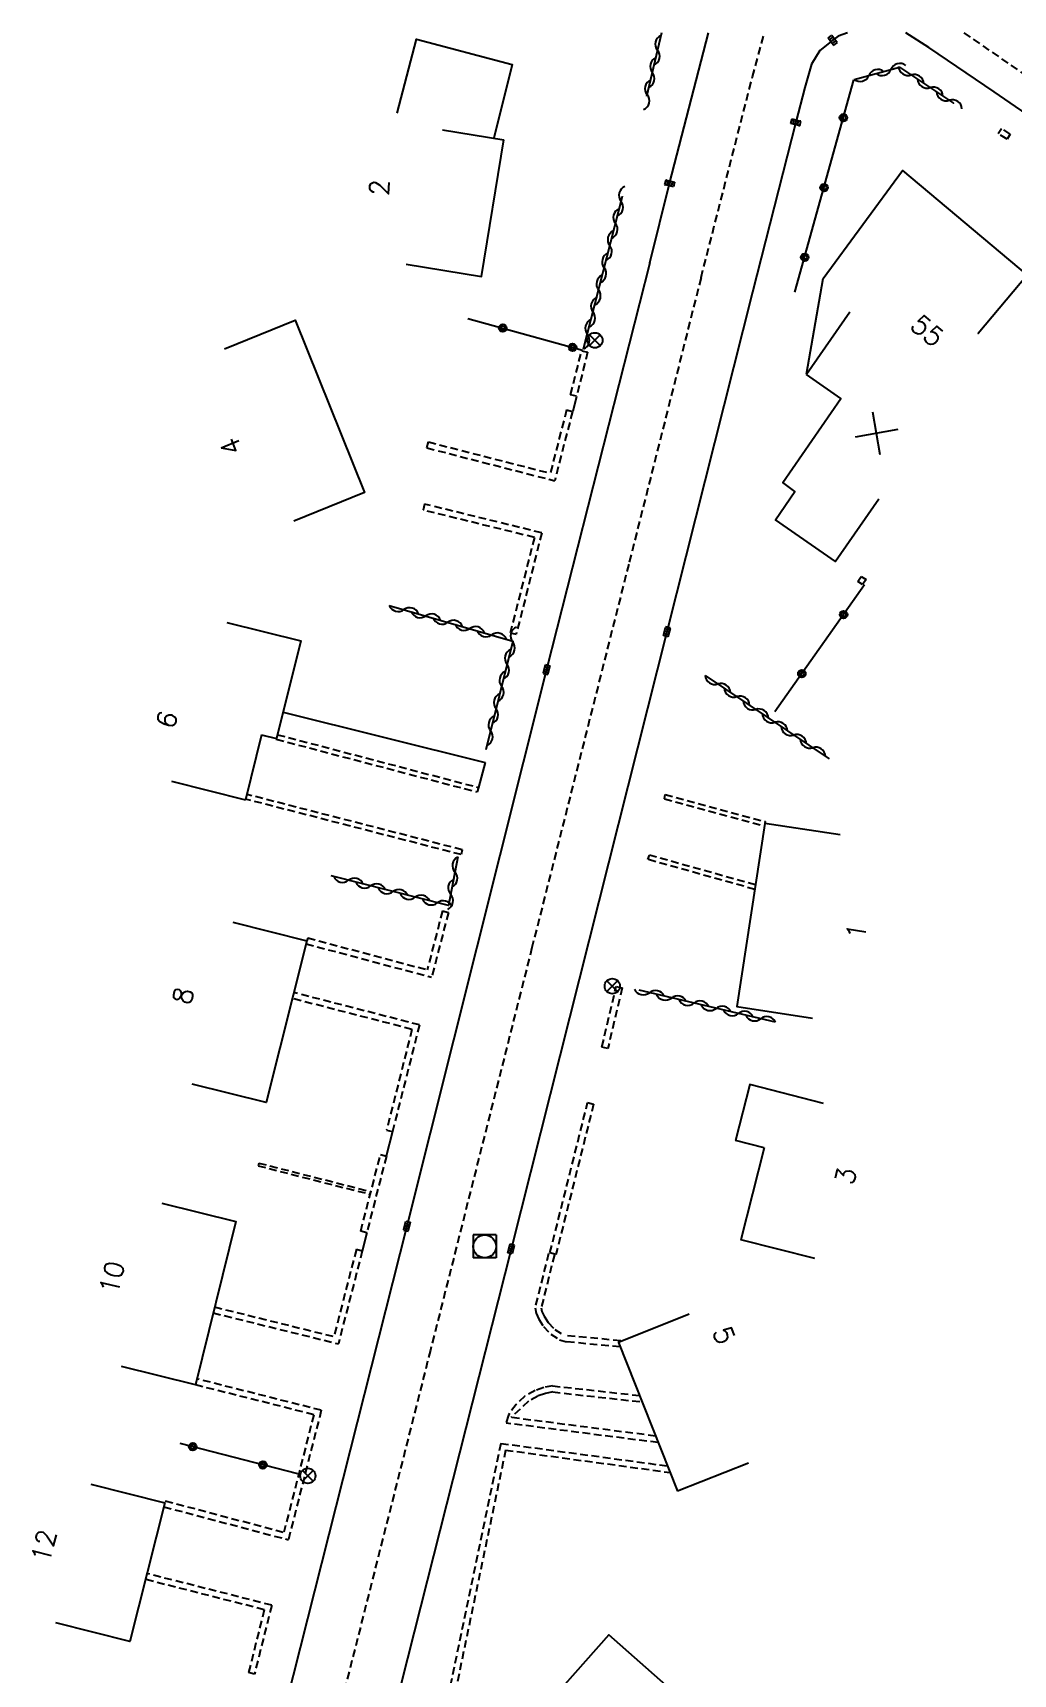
# Model space of a CAD drawing. Header units: millimetres. Extents: x 119599 to 140000, y 124063 to 129001.
# Drawn here: x 139845.4 to 139909.7, y 128892.3 to 129000 of the extents above; entities that cross this region are included whole.
import ezdxf
from ezdxf.enums import TextEntityAlignment as Align

# ---------------------------------------------------------------- set-up
doc = ezdxf.new("R2010")
doc.units = ezdxf.units.MM
doc.linetypes.add('DASHED', pattern=[0.75, 0.5, -0.25])
doc.layers.get('0').update_dxf_attribs({"linetype": 'CONTINUOUS'})
for name, color, linetype in [('W0001', 6, 'DASHED'), ('W0008', 7, 'CONTINUOUS'), ('W0100', 7, 'CONTINUOUS'), ('W0105', 7, 'CONTINUOUS'), ('W0112', 1, 'DASHED'), ('W0310', 3, 'CONTINUOUS'), ('W0322', 7, 'CONTINUOUS'), ('W0400', 7, 'CONTINUOUS'), ('W0420', 7, 'CONTINUOUS'), ('W0469', 7, 'CONTINUOUS'), ('W0991', 7, 'CONTINUOUS')]:
    doc.layers.add(name, color=color, linetype=linetype)
doc.styles.get("Standard").update_dxf_attribs({"font": 'romans.shx', "width": 0.85})

# ---------------------------------------------------------------- blocks, each defined once
blk = doc.blocks.new('T400')
for p, q in [((-0.15, 0.3), (0.15, 0.3)), ((-0.15, -0.25), (-0.15, 0.3)), ((-0.15, 0.15), (0.15, 0.15)), ((-0.15, 0), (0.15, 0)), ((0.15, 0.3), (0.15, -0.25)), ((-0.15, -0.15), (0.15, -0.15)), ((-0.15, -0.25), (-0.15, -0.3)), ((-0.15, -0.3), (0.15, -0.3)), ((0.15, -0.3), (0.15, -0.25))]:
    blk.add_line(p, q)
blk = doc.blocks.new('t322o')
at = {"color": 0, "linetype": 'Continuous'}
for radius in [0.25, 0.15]:
    blk.add_circle((0, 0), radius, dxfattribs=at)
blk = doc.blocks.new('t310o')
at = {"color": 0, "linetype": 'Continuous'}
for centre, start, end in [((-0.5, 0.38), 216.8699, 323.1304), ((0.5, -0.37), 36.8699, 143.1303)]:
    blk.add_arc(centre, 0.625, start, end, dxfattribs=at)
blk = doc.blocks.new('T420')
for p, q in [((0.75, 0.75), (-0.75, 0.75)), ((-0.75, 0.75), (-0.75, -0.75)), ((0.75, 0.75), (0.75, -0.75)), ((0.75, -0.75), (-0.75, -0.75))]:
    blk.add_line(p, q)
blk.add_ellipse((0, 0), major_axis=(-0.53, 0.53), ratio=1, start_param=3.926991, end_param=10.210176)
blk = doc.blocks.new('t991o')
at = {"color": 0, "linetype": 'Continuous'}
for p, q in [((-1, 1), (1, -1)), ((-1, -1), (1, 1))]:
    blk.add_line(p, q, dxfattribs=at)
blk = doc.blocks.new('T469')
at = {"color": 0, "linetype": 'Continuous', "flags": 128}
for points in [[(-0.35, 0.35), (0.35, -0.35)], [(-0.35, -0.35), (0.35, 0.35)]]:
    blk.add_lwpolyline(points, dxfattribs=at)
at = {"color": 0, "linetype": 'Continuous'}
blk.add_circle((0, 0), 0.5, dxfattribs=at)

msp = doc.modelspace()

# ---------------------------------------------------------------- linework, layer by layer
at = {"layer": 'W0001'}
for p, q in [((139889.18, 128983.94), (139884.44, 128965.15)), ((139884.44, 128965.15), (139878.09, 128939.99)), ((139878.09, 128939.99), (139871.43, 128913.58)), ((139871.43, 128913.58), (139865.21, 128888.97))]:
    msp.add_line(p, q, dxfattribs=at)
for points in [[(139889.18, 128983.94), (139892.55, 128997.12), (139893.33, 129000)], [(139906.42, 129000), (139934.4, 128980.72), (139962.71, 128961.29), (139981.03, 128948.72), (139998.17, 128936.93), (140000, 128935.64)]]:
    msp.add_lwpolyline(points, dxfattribs=at)
at = {"layer": 'W0008'}
for p, q in [((139904.13, 128999.04), (139902.62, 129000)), ((139908.41, 128996.12), (139904.13, 128999.04))]:
    msp.add_line(p, q, dxfattribs=at)
for points in [[(139885.82, 128984.91), (139887.12, 128990.12), (139889.66, 129000)], [(139898.79, 129000), (139898.17, 128999.79), (139897.82, 128999.51), (139896.97, 128998.85), (139896.43, 128997.94), (139895.99, 128996.42), (139895.4, 128994.13), (139892.55, 128982.98)], [(140000, 128933.21), (139997.73, 128934.8), (139984.38, 128943.98), (139984.03, 128944.24), (139941.73, 128973.24), (139941.32, 128973.52), (139908.41, 128996.12)], [(139885.82, 128984.91), (139879.05, 128958.23), (139869.89, 128921.72), (139859.17, 128879.36)], [(139892.55, 128982.98), (139886.94, 128960.71), (139876.72, 128920.22), (139868.66, 128888.35)]]:
    msp.add_lwpolyline(points, dxfattribs=at)
at = {"layer": 'W0100'}
for p, q in [((139872.23, 128993.64), (139876.24, 128992.98)), ((139898.95, 128981.68), (139896.09, 128977.58)), ((139860.36, 128953.94), (139859.3, 128949.69)), ((139860.36, 128953.94), (139861.33, 128953.7)), ((139854.45, 128950.9), (139859.3, 128949.69)), ((139893.33, 128926.85), (139891.43, 128927.33)), ((139893.33, 128926.85), (139891.8, 128920.83)), ((139896.65, 128919.6), (139891.8, 128920.83)), ((139892.29, 128906.18), (139887.64, 128904.33))]:
    msp.add_line(p, q, dxfattribs=at)
for points in [[(139869.25, 128994.74), (139870.52, 128999.58), (139876.8, 128997.93), (139875.58, 128993.09)], [(139869.84, 128984.83), (139874.77, 128984.02), (139876.24, 128992.98)], [(139896.1, 128977.61), (139897.2, 128983.88), (139902.4, 128990.96), (139910.58, 128984.11), (139907.36, 128980.27), (139907.36, 128980.27), (139907.36, 128980.27), (139907.36, 128980.27), (139907.36, 128980.27), (139907.36, 128980.27), (139907.36, 128980.27), (139907.36, 128980.27), (139907.36, 128980.27), (139907.36, 128980.27), (139907.36, 128980.27), (139907.36, 128980.27), (139907.36, 128980.27), (139907.36, 128980.27), (139907.36, 128980.27), (139907.36, 128980.27), (139907.36, 128980.27), (139907.36, 128980.27), (139907.36, 128980.27), (139907.36, 128980.27), (139907.36, 128980.27), (139907.36, 128980.27), (139907.36, 128980.27), (139907.36, 128980.27), (139907.36, 128980.27), (139907.36, 128980.27), (139907.36, 128980.27), (139907.36, 128980.27), (139907.36, 128980.27), (139907.36, 128980.27), (139907.36, 128980.27), (139907.36, 128980.27), (139907.36, 128980.27), (139907.36, 128980.27), (139907.36, 128980.27), (139907.36, 128980.27), (139907.36, 128980.27), (139907.36, 128980.27), (139907.36, 128980.27), (139907.36, 128980.27), (139907.36, 128980.27), (139907.36, 128980.27), (139907.36, 128980.27), (139907.36, 128980.27), (139907.36, 128980.27), (139907.36, 128980.27), (139907.36, 128980.27), (139907.36, 128980.27), (139907.36, 128980.27), (139907.36, 128980.27), (139907.36, 128980.27), (139907.36, 128980.27), (139907.36, 128980.27), (139907.36, 128980.27), (139907.36, 128980.27), (139907.36, 128980.27), (139907.36, 128980.27), (139907.36, 128980.27), (139907.36, 128980.27), (139907.36, 128980.27), (139907.36, 128980.27), (139907.36, 128980.27), (139907.36, 128980.27), (139907.36, 128980.27), (139907.36, 128980.27), (139907.36, 128980.27), (139907.36, 128980.27), (139907.36, 128980.27), (139907.36, 128980.27), (139907.36, 128980.27), (139907.36, 128980.27), (139907.36, 128980.27), (139907.36, 128980.27), (139907.36, 128980.27), (139907.36, 128980.27), (139907.36, 128980.27), (139907.36, 128980.27), (139907.36, 128980.27), (139907.36, 128980.27), (139907.36, 128980.27), (139907.36, 128980.27), (139907.36, 128980.27), (139907.36, 128980.27), (139907.36, 128980.27), (139907.36, 128980.27), (139907.36, 128980.27), (139907.36, 128980.27), (139907.36, 128980.27), (139907.36, 128980.27), (139907.36, 128980.27), (139907.36, 128980.27), (139907.36, 128980.27), (139907.36, 128980.27), (139907.36, 128980.27), (139907.36, 128980.27), (139907.36, 128980.27), (139907.36, 128980.27), (139907.36, 128980.27), (139907.36, 128980.27), (139907.36, 128980.27), (139907.36, 128980.27), (139907.36, 128980.27), (139907.36, 128980.27), (139907.36, 128980.27), (139907.36, 128980.27), (139907.36, 128980.27), (139907.36, 128980.27), (139907.36, 128980.27), (139907.36, 128980.27), (139907.36, 128980.27), (139907.36, 128980.27), (139907.36, 128980.27), (139907.36, 128980.27), (139907.36, 128980.27), (139907.36, 128980.27)], [(139857.92, 128979.27), (139862.55, 128981.14), (139867.11, 128969.84), (139862.48, 128967.97)], [(139900.85, 128969.4), (139897.99, 128965.31), (139894.06, 128968.05), (139895.33, 128969.91), (139894.54, 128970.51), (139898.34, 128976.01), (139896.09, 128977.58)], [(139858.08, 128961.31), (139862.93, 128960.11), (139861.33, 128953.7)], [(139898.31, 128947.39), (139893.37, 128948.14), (139891.53, 128936.12), (139896.48, 128935.37)], [(139858.48, 128941.65), (139863.33, 128940.43), (139860.66, 128929.82), (139855.81, 128931.04)], [(139897.22, 128929.77), (139892.37, 128931.01), (139891.43, 128927.33)], [(139853.81, 128923.23), (139858.66, 128922.03), (139856.02, 128911.32), (139851.16, 128912.51)], [(139888.4, 128915.94), (139883.76, 128914.09), (139887.64, 128904.33)], [(139849.16, 128904.8), (139854.01, 128903.58), (139851.71, 128894.47), (139846.86, 128895.7)], [(139886.88, 128891.6), (139883.13, 128894.91), (139877.87, 128888.96), (139881.51, 128885.71), (139880.86, 128884.95), (139886.76, 128879.91), (139890, 128883.71)]]:
    msp.add_lwpolyline(points, dxfattribs=at)
at = {"layer": 'W0105'}
for p, q in [((139881.02, 128976.15), (139880.76, 128975.17)), ((139861.77, 128955.43), (139875.01, 128952.14)), ((139875.01, 128952.14), (139874.58, 128950.5)), ((139868.94, 128927.92), (139868.53, 128926.32)), ((139867.26, 128921.28), (139866.95, 128920.07))]:
    msp.add_line(p, q, dxfattribs=at)
at = {"layer": 'W0112'}
for p, q in [((139881.74, 128979.05), (139881.01, 128976.16)), ((139880.36, 128975.27), (139879.29, 128971.11)), ((139880.36, 128975.27), (139880.75, 128975.17)), ((139881.01, 128976.16), (139880.62, 128976.26)), ((139880.75, 128975.17), (139879.58, 128970.62)), ((139871.2, 128972.77), (139871.3, 128973.16)), ((139871.3, 128973.16), (139879.29, 128971.11)), ((139871.2, 128972.77), (139879.58, 128970.62)), ((139871.05, 128969.08), (139870.95, 128968.69)), ((139878.73, 128967.2), (139871.05, 128969.08)), ((139878.25, 128966.9), (139870.95, 128968.69)), ((139878.25, 128966.9), (139876.67, 128960.65)), ((139878.73, 128967.2), (139877.06, 128960.55)), ((139899.47, 128964), (139899.69, 128964.33)), ((139899.77, 128963.8), (139899.47, 128964)), ((139876.67, 128960.65), (139877.06, 128960.55)), ((139861.4, 128953.96), (139874.58, 128950.5)), ((139861.32, 128953.66), (139874.49, 128950.2)), ((139874.58, 128950.5), (139874.49, 128950.2)), ((139873.44, 128946.09), (139859.31, 128949.73)), ((139873.51, 128946.41), (139859.39, 128950.04)), ((139886.78, 128949.75), (139886.82, 128950.04)), ((139886.78, 128949.75), (139893.34, 128947.97)), ((139886.82, 128950.04), (139893.39, 128948.26)), ((139893.39, 128948.26), (139893.37, 128948.14)), ((139873.51, 128946.41), (139873.44, 128946.09)), ((139885.7, 128945.77), (139885.8, 128946.05)), ((139892.71, 128943.81), (139885.7, 128945.77)), ((139892.75, 128944.1), (139885.8, 128946.05)), ((139872.22, 128942.4), (139871.22, 128938.54)), ((139872.61, 128942.3), (139871.51, 128938.05)), ((139872.22, 128942.4), (139872.61, 128942.3)), ((139863.28, 128940.24), (139871.51, 128938.05)), ((139863.38, 128940.63), (139863.33, 128940.43)), ((139863.38, 128940.63), (139871.22, 128938.54)), ((139870.22, 128934.63), (139862.37, 128936.65)), ((139870.71, 128934.92), (139862.47, 128937.04)), ((139882.68, 128933.47), (139883.61, 128937.45)), ((139883.61, 128937.45), (139884, 128937.35)), ((139870.22, 128934.63), (139868.55, 128928.01)), ((139870.71, 128934.92), (139868.94, 128927.92)), ((139879.27, 128919.96), (139881.74, 128929.83)), ((139881.74, 128929.83), (139882.13, 128929.73)), ((139868.55, 128928.01), (139868.94, 128927.92)), ((139860.18, 128925.86), (139867.51, 128923.99)), ((139868.54, 128926.32), (139867.25, 128921.28)), ((139867.51, 128923.99), (139867.44, 128923.82)), ((139867.25, 128921.28), (139866.86, 128921.38)), ((139866.57, 128920.2), (139865.1, 128914.48)), ((139866.96, 128920.1), (139865.39, 128914)), ((139866.57, 128920.2), (139866.96, 128920.1)), ((139857.27, 128916.42), (139865.1, 128914.48)), ((139857.18, 128916.03), (139865.39, 128914)), ((139883.91, 128914.2), (139880.18, 128914.55)), ((139883.87, 128913.8), (139880.35, 128914.13)), ((139883.91, 128914.2), (139883.9, 128914.15)), ((139863.78, 128909.35), (139856.01, 128911.31)), ((139864.27, 128909.64), (139856.11, 128911.7)), ((139879.44, 128911.24), (139885.14, 128910.61)), ((139879.45, 128910.84), (139885.31, 128910.19)), ((139864.27, 128909.64), (139862.11, 128901.15)), ((139863.78, 128909.35), (139861.82, 128901.64)), ((139886.37, 128907.52), (139876.39, 128908.8)), ((139886.2, 128907.95), (139876.7, 128909.17)), ((139876.05, 128907.47), (139886.98, 128905.99)), ((139876.36, 128907.03), (139887.15, 128905.56)), ((139853.94, 128903.31), (139862.11, 128901.15)), ((139854.04, 128903.7), (139861.82, 128901.64)), ((139861.02, 128896.85), (139852.84, 128898.93)), ((139860.53, 128896.56), (139852.74, 128898.54)), ((139861.02, 128896.85), (139859.89, 128892.34)), ((139860.53, 128896.56), (139859.5, 128892.43)), ((139859.89, 128892.34), (139859.5, 128892.43))]:
    msp.add_line(p, q, dxfattribs=at)
for points in [[(139909.46, 128993.36), (139909.25, 128993.02), (139908.67, 128993.39), (139908.89, 128993.73), (139908.89, 128993.73), (139908.89, 128993.73), (139908.89, 128993.73), (139908.89, 128993.73), (139908.89, 128993.73), (139908.89, 128993.73), (139908.89, 128993.73), (139908.89, 128993.73), (139908.89, 128993.73), (139908.89, 128993.73), (139908.89, 128993.73), (139908.89, 128993.73), (139908.89, 128993.73), (139908.89, 128993.73), (139908.89, 128993.73), (139908.89, 128993.73), (139908.89, 128993.73), (139908.89, 128993.73), (139908.89, 128993.73), (139908.89, 128993.73), (139908.89, 128993.73), (139908.89, 128993.73), (139908.89, 128993.73), (139908.89, 128993.73), (139908.89, 128993.73), (139908.89, 128993.73), (139908.89, 128993.73), (139908.89, 128993.73), (139908.89, 128993.73), (139908.89, 128993.73), (139908.89, 128993.73), (139908.89, 128993.73), (139908.89, 128993.73), (139908.89, 128993.73), (139908.89, 128993.73), (139908.89, 128993.73), (139908.89, 128993.73), (139908.89, 128993.73), (139908.89, 128993.73), (139908.89, 128993.73), (139908.89, 128993.73), (139908.89, 128993.73), (139908.89, 128993.73), (139908.89, 128993.73), (139908.89, 128993.73), (139908.89, 128993.73), (139908.89, 128993.73), (139908.89, 128993.73), (139908.89, 128993.73), (139908.89, 128993.73), (139908.89, 128993.73), (139908.89, 128993.73), (139908.89, 128993.73), (139908.89, 128993.73), (139908.89, 128993.73), (139908.89, 128993.73), (139908.89, 128993.73), (139908.89, 128993.73), (139908.89, 128993.73), (139908.89, 128993.73), (139908.89, 128993.73), (139908.89, 128993.73), (139908.89, 128993.73), (139908.89, 128993.73), (139908.89, 128993.73), (139908.89, 128993.73), (139908.89, 128993.73), (139908.89, 128993.73), (139908.89, 128993.73), (139908.89, 128993.73), (139908.89, 128993.73), (139908.89, 128993.73), (139908.89, 128993.73), (139908.89, 128993.73), (139908.89, 128993.73), (139908.89, 128993.73), (139908.89, 128993.73), (139908.89, 128993.73), (139908.89, 128993.73), (139908.89, 128993.73), (139908.89, 128993.73), (139908.89, 128993.73), (139908.89, 128993.73), (139908.89, 128993.73), (139908.89, 128993.73), (139908.89, 128993.73), (139908.89, 128993.73), (139908.89, 128993.73), (139908.89, 128993.73), (139908.89, 128993.73), (139908.89, 128993.73), (139908.89, 128993.73), (139908.89, 128993.73), (139908.89, 128993.73), (139908.89, 128993.73), (139908.89, 128993.73), (139908.89, 128993.73), (139908.89, 128993.73), (139908.89, 128993.73), (139908.89, 128993.73), (139908.89, 128993.73), (139908.89, 128993.73), (139908.89, 128993.73), (139908.89, 128993.73), (139908.89, 128993.73), (139908.89, 128993.73), (139908.89, 128993.73), (139908.89, 128993.73), (139908.89, 128993.73), (139908.89, 128993.73), (139908.89, 128993.73), (139908.89, 128993.73), (139908.89, 128993.73), (139908.89, 128993.73), (139908.89, 128993.73), (139908.89, 128993.73)], [(139909.46, 128993.36), (139908.89, 128993.73), (139908.89, 128993.73), (139908.89, 128993.73), (139908.89, 128993.73), (139908.89, 128993.73), (139908.89, 128993.73), (139908.89, 128993.73), (139908.89, 128993.73), (139908.89, 128993.73), (139908.89, 128993.73), (139908.89, 128993.73), (139908.89, 128993.73), (139908.89, 128993.73), (139908.89, 128993.73), (139908.89, 128993.73), (139908.89, 128993.73), (139908.89, 128993.73), (139908.89, 128993.73), (139908.89, 128993.73), (139908.89, 128993.73), (139908.89, 128993.73), (139908.89, 128993.73), (139908.89, 128993.73), (139908.89, 128993.73), (139908.89, 128993.73), (139908.89, 128993.73), (139908.89, 128993.73), (139908.89, 128993.73), (139908.89, 128993.73), (139908.89, 128993.73), (139908.89, 128993.73), (139908.89, 128993.73), (139908.89, 128993.73), (139908.89, 128993.73), (139908.89, 128993.73), (139908.89, 128993.73), (139908.89, 128993.73), (139908.89, 128993.73), (139908.89, 128993.73), (139908.89, 128993.73), (139908.89, 128993.73), (139908.89, 128993.73), (139908.89, 128993.73), (139908.89, 128993.73), (139908.89, 128993.73), (139908.89, 128993.73), (139908.89, 128993.73), (139908.89, 128993.73), (139908.89, 128993.73), (139908.89, 128993.73), (139908.89, 128993.73), (139908.89, 128993.73), (139908.89, 128993.73), (139908.89, 128993.73), (139908.89, 128993.73), (139908.89, 128993.73), (139908.89, 128993.73), (139908.89, 128993.73), (139908.89, 128993.73), (139908.89, 128993.73), (139908.89, 128993.73), (139908.89, 128993.73), (139908.89, 128993.73), (139908.89, 128993.73), (139908.89, 128993.73), (139908.89, 128993.73), (139908.89, 128993.73), (139908.89, 128993.73), (139908.89, 128993.73), (139908.89, 128993.73), (139908.89, 128993.73), (139908.89, 128993.73), (139908.89, 128993.73), (139908.89, 128993.73), (139908.89, 128993.73), (139908.89, 128993.73), (139908.89, 128993.73), (139908.89, 128993.73), (139908.89, 128993.73), (139908.89, 128993.73), (139908.89, 128993.73), (139908.89, 128993.73), (139908.89, 128993.73), (139908.89, 128993.73), (139908.89, 128993.73), (139908.89, 128993.73), (139908.89, 128993.73), (139908.89, 128993.73), (139908.89, 128993.73), (139908.89, 128993.73), (139908.89, 128993.73), (139908.89, 128993.73), (139908.89, 128993.73), (139908.89, 128993.73), (139908.89, 128993.73), (139908.89, 128993.73), (139908.89, 128993.73), (139908.89, 128993.73), (139908.89, 128993.73), (139908.89, 128993.73), (139908.89, 128993.73), (139908.89, 128993.73), (139908.89, 128993.73), (139908.89, 128993.73), (139908.89, 128993.73), (139908.89, 128993.73), (139908.89, 128993.73), (139908.89, 128993.73), (139908.89, 128993.73), (139908.89, 128993.73), (139908.89, 128993.73), (139908.89, 128993.73), (139908.89, 128993.73), (139908.89, 128993.73), (139908.89, 128993.73), (139908.89, 128993.73), (139908.89, 128993.73), (139908.89, 128993.73), (139908.89, 128993.73)], [(139880.62, 128976.26), (139881.35, 128979.15), (139881.74, 128979.05)], [(139899.69, 128964.33), (139900, 128964.13), (139899.77, 128963.8)], [(139884, 128937.35), (139883.07, 128933.38), (139882.68, 128933.47)], [(139882.13, 128929.73), (139879.66, 128919.86), (139879.27, 128919.96)], [(139860.18, 128925.86), (139860.12, 128925.68), (139867.44, 128923.82)], [(139866.86, 128921.38), (139868.15, 128926.41), (139868.54, 128926.32)], [(139879.18, 128919.93), (139878.29, 128916.37), (139878.36, 128916.02), (139878.53, 128915.62), (139878.84, 128915.14), (139879.32, 128914.63), (139879.9, 128914.26), (139880.35, 128914.13)], [(139879.56, 128919.84), (139878.7, 128916.36), (139878.74, 128916.13), (139878.88, 128915.81), (139879.15, 128915.39), (139879.58, 128914.94), (139880.18, 128914.55)], [(139879.44, 128911.24), (139878.86, 128911.13), (139878.3, 128910.93), (139877.62, 128910.56), (139877.05, 128910.03), (139876.54, 128909.33), (139876.39, 128908.8)], [(139879.45, 128910.84), (139878.97, 128910.75), (139878.47, 128910.57), (139877.86, 128910.23), (139876.7, 128909.17)], [(139876.05, 128907.47), (139871.45, 128885.4), (139872.93, 128884.13), (139874.74, 128884.6)], [(139876.36, 128907.03), (139871.89, 128885.55), (139873.04, 128884.57), (139874.52, 128884.95)]]:
    msp.add_lwpolyline(points, dxfattribs=at)
at = {"layer": 'W0310'}
for p, q in [((139886.59, 129000), (139885.61, 128995.82)), ((139889.45, 128957.84), (139897.58, 128952.37)), ((139894.06, 128935.1), (139885.13, 128937.19))]:
    msp.add_line(p, q, dxfattribs=at)
for points in [[(139899.23, 128996.93), (139902.19, 128997.74), (139905.73, 128995.39), (139905.73, 128995.39), (139905.73, 128995.39), (139905.73, 128995.39), (139905.73, 128995.39), (139905.73, 128995.39), (139905.73, 128995.39), (139905.73, 128995.39), (139905.73, 128995.39), (139905.73, 128995.39), (139905.73, 128995.39), (139905.73, 128995.39), (139905.73, 128995.39), (139905.73, 128995.39), (139905.73, 128995.39), (139905.73, 128995.39), (139905.73, 128995.39), (139905.73, 128995.39), (139905.73, 128995.39), (139905.73, 128995.39), (139905.73, 128995.39), (139905.73, 128995.39), (139905.73, 128995.39), (139905.73, 128995.39), (139905.73, 128995.39), (139905.73, 128995.39), (139905.73, 128995.39), (139905.73, 128995.39), (139905.73, 128995.39), (139905.73, 128995.39), (139905.73, 128995.39), (139905.73, 128995.39), (139905.73, 128995.39), (139905.73, 128995.39), (139905.73, 128995.39), (139905.73, 128995.39), (139905.73, 128995.39), (139905.73, 128995.39), (139905.73, 128995.39), (139905.73, 128995.39), (139905.73, 128995.39), (139905.73, 128995.39), (139905.73, 128995.39), (139905.73, 128995.39), (139905.73, 128995.39), (139905.73, 128995.39), (139905.73, 128995.39), (139905.73, 128995.39), (139905.73, 128995.39), (139905.73, 128995.39), (139905.73, 128995.39), (139905.73, 128995.39), (139905.73, 128995.39), (139905.73, 128995.39), (139905.73, 128995.39), (139905.73, 128995.39), (139905.73, 128995.39), (139905.73, 128995.39), (139905.73, 128995.39), (139905.73, 128995.39), (139905.73, 128995.39), (139905.73, 128995.39), (139905.73, 128995.39), (139905.73, 128995.39), (139905.73, 128995.39), (139905.73, 128995.39), (139905.73, 128995.39), (139905.73, 128995.39), (139905.73, 128995.39), (139905.73, 128995.39), (139905.73, 128995.39), (139905.73, 128995.39), (139905.73, 128995.39), (139905.73, 128995.39), (139905.73, 128995.39), (139905.73, 128995.39), (139905.73, 128995.39), (139905.73, 128995.39), (139905.73, 128995.39), (139905.73, 128995.39), (139905.73, 128995.39), (139905.73, 128995.39), (139905.73, 128995.39), (139905.73, 128995.39), (139905.73, 128995.39), (139905.73, 128995.39), (139905.73, 128995.39), (139905.73, 128995.39), (139905.73, 128995.39), (139905.73, 128995.39), (139905.73, 128995.39), (139905.73, 128995.39), (139905.73, 128995.39), (139905.73, 128995.39), (139905.73, 128995.39), (139905.73, 128995.39), (139905.73, 128995.39), (139905.73, 128995.39), (139905.73, 128995.39)], [(139905.73, 128995.39), (139905.73, 128995.39), (139905.73, 128995.39), (139905.73, 128995.39), (139905.73, 128995.39), (139905.73, 128995.39), (139905.73, 128995.39), (139905.73, 128995.39), (139905.73, 128995.39), (139905.73, 128995.39), (139905.73, 128995.39), (139905.73, 128995.39), (139905.73, 128995.39), (139905.73, 128995.39), (139905.73, 128995.39), (139905.73, 128995.39), (139905.73, 128995.39), (139905.73, 128995.39), (139905.73, 128995.39), (139905.73, 128995.39)], [(139881.48, 128979.26), (139884.02, 128989.29), (139884.02, 128989.29), (139884.02, 128989.29), (139884.02, 128989.29), (139884.02, 128989.29), (139884.02, 128989.29), (139884.02, 128989.29), (139884.02, 128989.29), (139884.02, 128989.29), (139884.02, 128989.29), (139884.02, 128989.29), (139884.02, 128989.29), (139884.02, 128989.29), (139884.02, 128989.29), (139884.02, 128989.29), (139884.02, 128989.29), (139884.02, 128989.29), (139884.02, 128989.29), (139884.02, 128989.29), (139884.02, 128989.29), (139884.02, 128989.29), (139884.02, 128989.29), (139884.02, 128989.29), (139884.02, 128989.29), (139884.02, 128989.29), (139884.02, 128989.29), (139884.02, 128989.29), (139884.02, 128989.29), (139884.02, 128989.29), (139884.02, 128989.29), (139884.02, 128989.29), (139884.02, 128989.29), (139884.02, 128989.29), (139884.02, 128989.29), (139884.02, 128989.29), (139884.02, 128989.29), (139884.02, 128989.29), (139884.02, 128989.29), (139884.02, 128989.29), (139884.02, 128989.29), (139884.02, 128989.29), (139884.02, 128989.29), (139884.02, 128989.29), (139884.02, 128989.29), (139884.02, 128989.29), (139884.02, 128989.29), (139884.02, 128989.29), (139884.02, 128989.29), (139884.02, 128989.29), (139884.02, 128989.29), (139884.02, 128989.29), (139884.02, 128989.29), (139884.02, 128989.29), (139884.02, 128989.29), (139884.02, 128989.29), (139884.02, 128989.29), (139884.02, 128989.29), (139884.02, 128989.29), (139884.02, 128989.29), (139884.02, 128989.29), (139884.02, 128989.29), (139884.02, 128989.29), (139884.02, 128989.29), (139884.02, 128989.29), (139884.02, 128989.29), (139884.02, 128989.29), (139884.02, 128989.29), (139884.02, 128989.29), (139884.02, 128989.29), (139884.02, 128989.29), (139884.02, 128989.29), (139884.02, 128989.29), (139884.02, 128989.29), (139884.02, 128989.29), (139884.02, 128989.29), (139884.02, 128989.29), (139884.02, 128989.29), (139884.02, 128989.29), (139884.02, 128989.29), (139884.02, 128989.29), (139884.02, 128989.29), (139884.02, 128989.29), (139884.02, 128989.29), (139884.02, 128989.29), (139884.02, 128989.29), (139884.02, 128989.29), (139884.02, 128989.29), (139884.02, 128989.29), (139884.02, 128989.29), (139884.02, 128989.29), (139884.02, 128989.29), (139884.02, 128989.29), (139884.02, 128989.29), (139884.02, 128989.29), (139884.02, 128989.29), (139884.02, 128989.29), (139884.02, 128989.29), (139884.02, 128989.29), (139884.02, 128989.29), (139884.02, 128989.29)], [(139884.02, 128989.29), (139884.02, 128989.29), (139884.02, 128989.29), (139884.02, 128989.29), (139884.02, 128989.29), (139884.02, 128989.29), (139884.02, 128989.29), (139884.02, 128989.29), (139884.02, 128989.29), (139884.02, 128989.29), (139884.02, 128989.29), (139884.02, 128989.29), (139884.02, 128989.29), (139884.02, 128989.29), (139884.02, 128989.29), (139884.02, 128989.29), (139884.02, 128989.29), (139884.02, 128989.29), (139884.02, 128989.29), (139884.02, 128989.29)], [(139868.73, 128962.44), (139876.83, 128960.1), (139875.06, 128952.97)], [(139873.22, 128945.94), (139872.61, 128942.75), (139864.91, 128944.7)]]:
    msp.add_lwpolyline(points, dxfattribs=at)
at = {"layer": 'W0322'}
for p, q in [((139873.88, 128981.27), (139881.4, 128979.18)), ((139899.9, 128963.78), (139894.02, 128955.46)), ((139862.74, 128905.47), (139855.02, 128907.46))]:
    msp.add_line(p, q, dxfattribs=at)
for points in [[(139895.34, 128982.99), (139899.21, 128996.91), (139899.21, 128996.91), (139899.21, 128996.91), (139899.21, 128996.91), (139899.21, 128996.91), (139899.21, 128996.91), (139899.21, 128996.91), (139899.21, 128996.91), (139899.21, 128996.91), (139899.21, 128996.91), (139899.21, 128996.91), (139899.21, 128996.91), (139899.21, 128996.91), (139899.21, 128996.91), (139899.21, 128996.91), (139899.21, 128996.91), (139899.21, 128996.91), (139899.21, 128996.91), (139899.21, 128996.91), (139899.21, 128996.91), (139899.21, 128996.91), (139899.21, 128996.91), (139899.21, 128996.91), (139899.21, 128996.91), (139899.21, 128996.91), (139899.21, 128996.91), (139899.21, 128996.91), (139899.21, 128996.91), (139899.21, 128996.91), (139899.21, 128996.91), (139899.21, 128996.91), (139899.21, 128996.91), (139899.21, 128996.91), (139899.21, 128996.91), (139899.21, 128996.91), (139899.21, 128996.91), (139899.21, 128996.91), (139899.21, 128996.91), (139899.21, 128996.91), (139899.21, 128996.91), (139899.21, 128996.91), (139899.21, 128996.91), (139899.21, 128996.91), (139899.21, 128996.91), (139899.21, 128996.91), (139899.21, 128996.91), (139899.21, 128996.91), (139899.21, 128996.91), (139899.21, 128996.91), (139899.21, 128996.91), (139899.21, 128996.91), (139899.21, 128996.91), (139899.21, 128996.91), (139899.21, 128996.91), (139899.21, 128996.91), (139899.21, 128996.91), (139899.21, 128996.91), (139899.21, 128996.91), (139899.21, 128996.91), (139899.21, 128996.91), (139899.21, 128996.91), (139899.21, 128996.91), (139899.21, 128996.91), (139899.21, 128996.91), (139899.21, 128996.91), (139899.21, 128996.91), (139899.21, 128996.91), (139899.21, 128996.91), (139899.21, 128996.91), (139899.21, 128996.91), (139899.21, 128996.91), (139899.21, 128996.91), (139899.21, 128996.91), (139899.21, 128996.91), (139899.21, 128996.91), (139899.21, 128996.91), (139899.21, 128996.91), (139899.21, 128996.91), (139899.21, 128996.91), (139899.21, 128996.91), (139899.21, 128996.91), (139899.21, 128996.91), (139899.21, 128996.91), (139899.21, 128996.91), (139899.21, 128996.91), (139899.21, 128996.91), (139899.21, 128996.91), (139899.21, 128996.91), (139899.21, 128996.91), (139899.21, 128996.91), (139899.21, 128996.91), (139899.21, 128996.91), (139899.21, 128996.91), (139899.21, 128996.91), (139899.21, 128996.91), (139899.21, 128996.91), (139899.21, 128996.91), (139899.21, 128996.91), (139899.21, 128996.91), (139899.21, 128996.91)], [(139899.21, 128996.91), (139899.21, 128996.91), (139899.21, 128996.91), (139899.21, 128996.91), (139899.21, 128996.91), (139899.21, 128996.91), (139899.21, 128996.91), (139899.21, 128996.91), (139899.21, 128996.91), (139899.21, 128996.91), (139899.21, 128996.91), (139899.21, 128996.91), (139899.21, 128996.91), (139899.21, 128996.91), (139899.21, 128996.91), (139899.21, 128996.91), (139899.21, 128996.91), (139899.21, 128996.91), (139899.21, 128996.91), (139899.21, 128996.91)]]:
    msp.add_lwpolyline(points, dxfattribs=at)

# ---------------------------------------------------------------- block references
at = {"layer": 'W0310'}
for p, rotation in [((139886.32, 128998.86), 256.771167161467), ((139885.98, 128997.4), 256.771167161467), ((139901.64, 128997.59), 15.35164489634393), ((139902.96, 128997.23), 326.3585494131611), ((139885.64, 128995.94), 256.771167161467), ((139900.19, 128997.2), 15.35164489634393), ((139904.21, 128996.4), 326.3585494131611), ((139905.46, 128995.57), 326.3585494131611), ((139883.94, 128988.95), 75.78108084505287), ((139883.57, 128987.5), 75.78108084505287), ((139883.2, 128986.04), 75.78108084505287), ((139882.83, 128984.59), 75.78108084505287), ((139882.46, 128983.13), 75.78108084505287), ((139882.1, 128981.68), 75.78108084505287), ((139881.73, 128980.23), 75.78108084505287), ((139869.69, 128962.16), 343.9379887513344), ((139871.13, 128961.75), 343.9379887513344), ((139872.57, 128961.33), 343.9379887513344), ((139874.01, 128960.92), 343.9379887513344), ((139875.45, 128960.5), 343.9379887513344), ((139876.82, 128960.04), 256.0885816262315), ((139876.45, 128958.58), 256.0885816262315), ((139876.09, 128957.13), 256.0885816262315), ((139890.28, 128957.28), 326.0487172221079), ((139891.53, 128956.45), 326.0487172221079), ((139875.73, 128955.67), 256.0885816262315), ((139892.77, 128955.61), 326.0487172221079), ((139875.37, 128954.21), 256.0885816262315), ((139894.02, 128954.77), 326.0487172221079), ((139895.26, 128953.93), 326.0487172221079), ((139896.51, 128953.1), 326.0487172221079), ((139873.03, 128944.95), 259.1331054661732), ((139866.06, 128944.41), 165.7832809626673), ((139867.51, 128944.04), 165.7832809626673), ((139868.97, 128943.67), 165.7832809626673), ((139872.75, 128943.48), 259.1331054661732), ((139870.42, 128943.3), 165.7832809626673), ((139871.88, 128942.93), 165.7832809626673), ((139885.79, 128937.04), 166.8531596677976), ((139887.24, 128936.69), 166.8531596677976), ((139888.71, 128936.35), 166.8531596677976), ((139890.17, 128936.01), 166.8531596677976), ((139891.63, 128935.67), 166.8531596677976), ((139893.09, 128935.33), 166.8531596677976)]:
    msp.add_blockref('t310o', p, dxfattribs=dict(at, rotation=rotation))
at = {"layer": 'W0322'}
for p, rotation in [((139898.52, 128994.43), 74.4620643113988), ((139897.25, 128989.85), 74.4620643113988), ((139895.98, 128985.28), 74.4620643113988), ((139876.17, 128980.63), 344.455137679101), ((139880.75, 128979.36), 344.455137679101), ((139898.53, 128961.84), 234.7855355546114), ((139895.79, 128957.96), 234.7855355546114), ((139855.84, 128907.25), 165.5748488674056), ((139860.44, 128906.06), 165.5748488674056)]:
    msp.add_blockref('t322o', p, dxfattribs=dict(at, rotation=rotation))
at = {"layer": 'W0400'}
for p, rotation in [((139897.82, 128999.51), 38.01379277479848), ((139895.4, 128994.13), 75.48963248797853), ((139887.12, 128990.12), 256.0201736506772), ((139886.94, 128960.71), 165.8630681163874), ((139879.05, 128958.23), 345.7771978644783), ((139869.89, 128921.72), 345.9112122117377), ((139876.72, 128920.22), 165.8239832277083)]:
    msp.add_blockref('T400', p, dxfattribs=dict(at, rotation=rotation))
at = {"layer": 'W0420'}
msp.add_blockref('T420', (139874.99, 128920.39), dxfattribs=at)
at = {"layer": 'W0469'}
for p in [(139882.22, 128979.83), (139883.36, 128937.46), (139863.39, 128905.34)]:
    msp.add_blockref('T469', p, dxfattribs=at)
at = {"layer": 'W0991', "rotation": 145.0916065913247}
msp.add_blockref('t991o', (139900.69, 128973.72), dxfattribs=at)

# ---------------------------------------------------------------- texts
at = {"layer": 'W0991'}
for s, height, rotation, p in [('2', 1.25, 86.6855, (139868.08, 128989.85)), ('55', 1.25, 320.035, (139904.03, 128980.46)), ('4', 1.25, 111.9602, (139858.34, 128972.87)), ('6', 1.25, 71.9653, (139854.14, 128954.95)), ('1', 1.25, 81.3101, (139899.37, 128941.07)), ('8', 1.25, 75.8746, (139855.2, 128936.83)), ('3', 1.25, 77.5211, (139898.66, 128925.01)), ('10', 1.249, 76.1236, (139850.54, 128918.35)), ('5', 1.25, 291.7115, (139890.69, 128914.56)), ('12', 1.249, 75.8388, (139846.07, 128900.74))]:
    msp.add_text(s, height=height, rotation=rotation, dxfattribs=at).set_placement(p, align=Align.MIDDLE)

doc.saveas('drawing.dxf')
